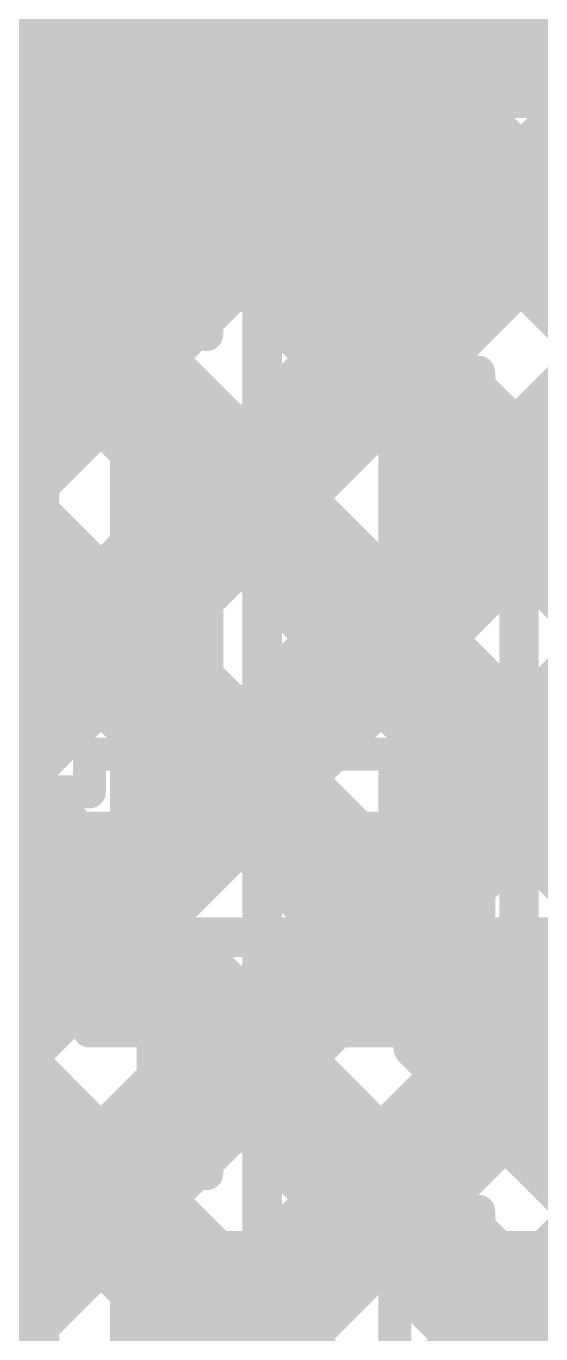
# Model space of a CAD drawing. Header units: millimetres. Extents: x 13 to 259, y -2 to 326.
# Drawn here: x 134.689 to 136.249, y 84.445 to 88.403 of the extents above; entities that cross this region are included whole.
import ezdxf

# ---------------------------------------------------------------- set-up
doc = ezdxf.new("R2010")
doc.units = ezdxf.units.MM
for name, color, linetype in [('ConnectLayer', 7, 'Continuous'), ('Mechanical14', 56, 'Continuous'), ('MidLayer2', 76, 'Continuous'), ('MidLayer3', 90, 'Continuous'), ('MidLayer4', 156, 'Continuous')]:
    doc.layers.add(name, color=color, linetype=linetype)

# ---------------------------------------------------------------- blocks, each defined once
blk = doc.blocks.new('SAMTEC_ASP_127797_01_185')
at = {"layer": 'Mechanical14', "const_width": 0.1}
for points in [[(14.2748, 0.6604), (13.6652, 0.6604)], [(14.2748, 0.5194), (14.2748, 0.6604)], [(15.5448, 0.6604), (14.9352, 0.6604)], [(14.9352, 0.5194), (14.9352, 0.6604)], [(15.5448, 0.5194), (15.5448, 0.6604)], [(16.8148, 0.6604), (16.2052, 0.6604)], [(16.2052, 0.5194), (16.2052, 0.6604)], [(16.8148, 0.5194), (16.8148, 0.6604)], [(18.0848, 0.6604), (17.4752, 0.6604)], [(17.4752, 0.5194), (17.4752, 0.6604)], [(14.3891, 0.5194), (14.2748, 0.5194)], [(14.3891, 0.1638), (14.3891, 0.5194)], [(14.9352, 0.5194), (14.8209, 0.5194)], [(14.8209, 0.1638), (14.8209, 0.5194)], [(15.6591, 0.5194), (15.5448, 0.5194)], [(15.6591, 0.1638), (15.6591, 0.5194)], [(16.2052, 0.5194), (16.0909, 0.5194)], [(16.0909, 0.1638), (16.0909, 0.5194)], [(16.9291, 0.5194), (16.8148, 0.5194)], [(16.9291, 0.1638), (16.9291, 0.5194)], [(17.4752, 0.5194), (17.3609, 0.5194)], [(17.3609, 0.1638), (17.3609, 0.5194)], [(14.3891, 0.4064), (13.5509, 0.4064)], [(15.6591, 0.4064), (14.8209, 0.4064)], [(16.9291, 0.4064), (16.0909, 0.4064)], [(18.1991, 0.4064), (17.3609, 0.4064)], [(14.8209, 0.1638), (14.3891, 0.1638)], [(16.0909, 0.1638), (15.6591, 0.1638)], [(17.3609, 0.1638), (16.9291, 0.1638)], [(14.8209, -0.1638), (14.3891, -0.1638)], [(14.3891, -0.5194), (14.3891, -0.1638)], [(14.8193, -0.5194), (14.8193, -0.1638)], [(16.0909, -0.1638), (15.6591, -0.1638)], [(15.6591, -0.5194), (15.6591, -0.1638)], [(16.0909, -0.5194), (16.0909, -0.1638)], [(17.3609, -0.1638), (16.9291, -0.1638)], [(16.9291, -0.5194), (16.9291, -0.1638)], [(17.3593, -0.5194), (17.3593, -0.1638)], [(14.3891, -0.4064), (13.5509, -0.4064)], [(15.6591, -0.4064), (14.8209, -0.4064)], [(16.9291, -0.4064), (16.0909, -0.4064)], [(18.1991, -0.4064), (17.3609, -0.4064)], [(14.3891, -0.5194), (14.2748, -0.5194)], [(14.2748, -0.6604), (14.2748, -0.5194)], [(14.9352, -0.5194), (14.8209, -0.5194)], [(14.9352, -0.6604), (14.9352, -0.5194)], [(15.6591, -0.5194), (15.5448, -0.5194)], [(15.5448, -0.6604), (15.5448, -0.5194)], [(16.2052, -0.5194), (16.0909, -0.5194)], [(16.2052, -0.6604), (16.2052, -0.5194)], [(16.9291, -0.5194), (16.8148, -0.5194)], [(16.8148, -0.6604), (16.8148, -0.5194)], [(17.4752, -0.5194), (17.3609, -0.5194)], [(17.4752, -0.6604), (17.4752, -0.5194)], [(14.2748, -0.6604), (13.6652, -0.6604)], [(15.5448, -0.6604), (14.9352, -0.6604)], [(16.8148, -0.6604), (16.2052, -0.6604)], [(18.0848, -0.6604), (17.4752, -0.6604)]]:
    blk.add_lwpolyline(points, dxfattribs=at)
at = {"layer": 'Mechanical14', "const_width": 0.05}
for points in [[(14.2498, 0.6604, 1), (14.2998, 0.6604, 1)], [(14.2498, 0.6604, 1), (14.2998, 0.6604, 1)], [(14.9102, 0.6604, 1), (14.9602, 0.6604, 1)], [(14.9102, 0.6604, 1), (14.9602, 0.6604, 1)], [(15.5198, 0.6604, 1), (15.5698, 0.6604, 1)], [(15.5198, 0.6604, 1), (15.5698, 0.6604, 1)], [(16.1802, 0.6604, 1), (16.2302, 0.6604, 1)], [(16.1802, 0.6604, 1), (16.2302, 0.6604, 1)], [(16.7898, 0.6604, 1), (16.8398, 0.6604, 1)], [(16.7898, 0.6604, 1), (16.8398, 0.6604, 1)], [(17.4502, 0.6604, 1), (17.5002, 0.6604, 1)], [(17.4502, 0.6604, 1), (17.5002, 0.6604, 1)], [(14.2498, 0.5194, 1), (14.2998, 0.5194, 1)], [(14.2498, 0.5194, 1), (14.2998, 0.5194, 1)], [(14.3641, 0.5194, 1), (14.4141, 0.5194, 1)], [(14.3641, 0.5194, 1), (14.4141, 0.5194, 1)], [(14.7959, 0.5194, 1), (14.8459, 0.5194, 1)], [(14.7959, 0.5194, 1), (14.8459, 0.5194, 1)], [(14.9102, 0.5194, 1), (14.9602, 0.5194, 1)], [(14.9102, 0.5194, 1), (14.9602, 0.5194, 1)], [(15.5198, 0.5194, 1), (15.5698, 0.5194, 1)], [(15.5198, 0.5194, 1), (15.5698, 0.5194, 1)], [(15.6341, 0.5194, 1), (15.6841, 0.5194, 1)], [(15.6341, 0.5194, 1), (15.6841, 0.5194, 1)], [(16.0659, 0.5194, 1), (16.1159, 0.5194, 1)], [(16.0659, 0.5194, 1), (16.1159, 0.5194, 1)], [(16.1802, 0.5194, 1), (16.2302, 0.5194, 1)], [(16.1802, 0.5194, 1), (16.2302, 0.5194, 1)], [(16.7898, 0.5194, 1), (16.8398, 0.5194, 1)], [(16.7898, 0.5194, 1), (16.8398, 0.5194, 1)], [(16.9041, 0.5194, 1), (16.9541, 0.5194, 1)], [(16.9041, 0.5194, 1), (16.9541, 0.5194, 1)], [(17.3359, 0.5194, 1), (17.3859, 0.5194, 1)], [(17.3359, 0.5194, 1), (17.3859, 0.5194, 1)], [(17.4502, 0.5194, 1), (17.5002, 0.5194, 1)], [(17.4502, 0.5194, 1), (17.5002, 0.5194, 1)], [(14.3641, 0.4064, 1), (14.4141, 0.4064, 1)], [(14.7959, 0.4064, 1), (14.8459, 0.4064, 1)], [(15.6341, 0.4064, 1), (15.6841, 0.4064, 1)], [(16.0659, 0.4064, 1), (16.1159, 0.4064, 1)], [(16.9041, 0.4064, 1), (16.9541, 0.4064, 1)], [(17.3359, 0.4064, 1), (17.3859, 0.4064, 1)], [(14.3641, 0.1638, 1), (14.4141, 0.1638, 1)], [(14.3641, 0.1638, 1), (14.4141, 0.1638, 1)], [(14.7959, 0.1638, 1), (14.8459, 0.1638, 1)], [(14.7959, 0.1638, 1), (14.8459, 0.1638, 1)], [(15.6341, 0.1638, 1), (15.6841, 0.1638, 1)], [(15.6341, 0.1638, 1), (15.6841, 0.1638, 1)], [(16.0659, 0.1638, 1), (16.1159, 0.1638, 1)], [(16.0659, 0.1638, 1), (16.1159, 0.1638, 1)], [(16.9041, 0.1638, 1), (16.9541, 0.1638, 1)], [(16.9041, 0.1638, 1), (16.9541, 0.1638, 1)], [(17.3359, 0.1638, 1), (17.3859, 0.1638, 1)], [(17.3359, 0.1638, 1), (17.3859, 0.1638, 1)], [(14.3641, -0.1638, 1), (14.4141, -0.1638, 1)], [(14.3641, -0.1638, 1), (14.4141, -0.1638, 1)], [(14.7943, -0.1638, 1), (14.8443, -0.1638, 1)], [(14.7959, -0.1638, 1), (14.8459, -0.1638, 1)], [(15.6341, -0.1638, 1), (15.6841, -0.1638, 1)], [(15.6341, -0.1638, 1), (15.6841, -0.1638, 1)], [(16.0659, -0.1638, 1), (16.1159, -0.1638, 1)], [(16.0659, -0.1638, 1), (16.1159, -0.1638, 1)], [(16.9041, -0.1638, 1), (16.9541, -0.1638, 1)], [(16.9041, -0.1638, 1), (16.9541, -0.1638, 1)], [(17.3343, -0.1638, 1), (17.3843, -0.1638, 1)], [(17.3359, -0.1638, 1), (17.3859, -0.1638, 1)], [(14.3641, -0.4064, 1), (14.4141, -0.4064, 1)], [(14.7959, -0.4064, 1), (14.8459, -0.4064, 1)], [(15.6341, -0.4064, 1), (15.6841, -0.4064, 1)], [(16.0659, -0.4064, 1), (16.1159, -0.4064, 1)], [(16.9041, -0.4064, 1), (16.9541, -0.4064, 1)], [(17.3359, -0.4064, 1), (17.3859, -0.4064, 1)], [(14.2498, -0.5194, 1), (14.2998, -0.5194, 1)], [(14.2498, -0.5194, 1), (14.2998, -0.5194, 1)], [(14.3641, -0.5194, 1), (14.4141, -0.5194, 1)], [(14.3641, -0.5194, 1), (14.4141, -0.5194, 1)], [(14.7943, -0.5194, 1), (14.8443, -0.5194, 1)], [(14.7959, -0.5194, 1), (14.8459, -0.5194, 1)], [(14.9102, -0.5194, 1), (14.9602, -0.5194, 1)], [(14.9102, -0.5194, 1), (14.9602, -0.5194, 1)], [(15.5198, -0.5194, 1), (15.5698, -0.5194, 1)], [(15.5198, -0.5194, 1), (15.5698, -0.5194, 1)], [(15.6341, -0.5194, 1), (15.6841, -0.5194, 1)], [(15.6341, -0.5194, 1), (15.6841, -0.5194, 1)], [(16.0659, -0.5194, 1), (16.1159, -0.5194, 1)], [(16.0659, -0.5194, 1), (16.1159, -0.5194, 1)], [(16.1802, -0.5194, 1), (16.2302, -0.5194, 1)], [(16.1802, -0.5194, 1), (16.2302, -0.5194, 1)], [(16.7898, -0.5194, 1), (16.8398, -0.5194, 1)], [(16.7898, -0.5194, 1), (16.8398, -0.5194, 1)], [(16.9041, -0.5194, 1), (16.9541, -0.5194, 1)], [(16.9041, -0.5194, 1), (16.9541, -0.5194, 1)], [(17.3343, -0.5194, 1), (17.3843, -0.5194, 1)], [(17.3359, -0.5194, 1), (17.3859, -0.5194, 1)], [(17.4502, -0.5194, 1), (17.5002, -0.5194, 1)], [(17.4502, -0.5194, 1), (17.5002, -0.5194, 1)], [(14.2498, -0.6604, 1), (14.2998, -0.6604, 1)], [(14.2498, -0.6604, 1), (14.2998, -0.6604, 1)], [(14.9102, -0.6604, 1), (14.9602, -0.6604, 1)], [(14.9102, -0.6604, 1), (14.9602, -0.6604, 1)], [(15.5198, -0.6604, 1), (15.5698, -0.6604, 1)], [(15.5198, -0.6604, 1), (15.5698, -0.6604, 1)], [(16.1802, -0.6604, 1), (16.2302, -0.6604, 1)], [(16.1802, -0.6604, 1), (16.2302, -0.6604, 1)], [(16.7898, -0.6604, 1), (16.8398, -0.6604, 1)], [(16.7898, -0.6604, 1), (16.8398, -0.6604, 1)], [(17.4502, -0.6604, 1), (17.5002, -0.6604, 1)], [(17.4502, -0.6604, 1), (17.5002, -0.6604, 1)]]:
    blk.add_lwpolyline(points, format="xyb", close=True, dxfattribs=at)

msp = doc.modelspace()

# ---------------------------------------------------------------- linework, layer by layer
at = {"layer": 'ConnectLayer', "const_width": 0.4}
for points in [[(121.6384, 102.3726), (137.059, 86.952)], [(121.6384, 102.3726), (137.059, 86.952)], [(127.2969, 92.4714), (139.9857, 79.7827)], [(127.2969, 92.4714), (139.9857, 79.7827)], [(121.3698, 69.6096), (143.6009, 91.8407)], [(121.3698, 69.6096), (143.6009, 91.8407)], [(129.7822, 78.022), (143.6009, 91.8407)], [(132.2998, 91.7111), (137.059, 86.952)], [(133.8414, 91.0181), (136.8274, 88.0321)], [(133.8414, 91.0181), (136.8274, 88.0321)], [(133.8414, 91.0181), (136.8274, 88.0321)], [(132.3832, 85.7141), (136.7366, 90.0676)], [(132.3832, 85.7141), (136.7366, 90.0676)], [(132.3832, 85.7141), (136.7366, 90.0676)], [(133.9205, 85.5545), (138.1663, 89.8002)], [(133.9205, 85.5545), (138.1663, 89.8002)], [(133.9205, 85.5545), (138.1663, 89.8002)], [(133.1121, 85.5945), (137.1691, 89.6516)], [(133.1121, 85.5945), (137.1691, 89.6516)], [(133.1121, 85.5945), (137.1691, 89.6516)], [(130.1785, 89.5898), (139.9857, 79.7827)], [(134.0687, 89.0938), (136.7159, 86.4466)], [(134.0687, 89.0938), (136.7159, 86.4466)], [(134.0687, 89.0938), (136.7159, 86.4466)], [(133.8382, 88.4758), (141.3336, 80.9803)], [(133.8382, 88.4758), (141.3336, 80.9803)], [(133.8382, 88.4758), (140.985, 81.3289)], [(132.3832, 85.7141), (134.529, 87.86)], [(133.1121, 85.5945), (135.3776, 87.86)], [(133.9205, 85.5545), (136.2261, 87.86)], [(134.0587, 87.86), (136.7414, 87.86)], [(134.4539, 87.86), (138.4882, 83.8257)], [(135.3024, 87.86), (136.7159, 86.4466)], [(135.5859, 83.8257), (139.6202, 87.86)], [(136.151, 87.86), (137.059, 86.952)], [(132.1185, 87.6499), (135.9426, 83.8257)], [(133.6575, 84.4429), (136.7379, 87.5233)], [(133.6575, 84.4429), (136.7379, 87.5233)], [(133.6575, 84.4429), (136.7379, 87.5233)], [(133.6575, 84.4429), (136.7379, 87.5233)], [(134.0295, 87.4359), (140.6291, 80.8363)], [(134.0295, 87.4359), (140.6291, 80.8363)], [(134.0295, 87.4359), (140.6291, 80.8363)], [(134.0295, 87.4359), (137.6397, 83.8257)], [(133.5206, 87.0963), (144.7916, 75.8253)], [(133.5206, 87.0963), (144.7916, 75.8253)], [(133.5206, 87.0963), (140.9891, 79.6278)], [(133.5206, 87.0963), (136.7912, 83.8257)], [(134.0702, 84.0071), (136.8337, 86.7705)], [(134.0702, 84.0071), (136.8337, 86.7705)], [(134.0702, 84.0071), (136.8337, 86.7705)], [(134.0702, 84.0071), (136.8337, 86.7705)], [(132.6533, 81.7416), (136.8992, 85.9875)], [(132.6533, 81.7416), (136.8992, 85.9875)], [(132.6533, 81.7416), (136.8992, 85.9875)], [(134.7374, 83.8257), (136.8992, 85.9875)], [(134.0277, 84.8921), (139.5821, 79.3377)], [(134.0277, 84.8921), (139.5821, 79.3377)], [(134.0277, 84.8921), (139.5821, 79.3377)], [(134.0277, 84.8921), (135.0941, 83.8257)]]:
    msp.add_lwpolyline(points, dxfattribs=at)
at = {"layer": 'ConnectLayer', "const_width": 0.2}
for points in [[(134.429, 87.86, 1), (134.629, 87.86, 1)], [(135.2024, 87.86, 1), (135.4024, 87.86, 1)], [(135.2776, 87.86, 1), (135.4776, 87.86, 1)], [(136.051, 87.86, 1), (136.251, 87.86, 1)], [(136.1261, 87.86, 1), (136.3261, 87.86, 1)]]:
    msp.add_lwpolyline(points, format="xyb", close=True, dxfattribs=at)
at = {"layer": 'MidLayer2', "const_width": 0.12}
for points in [[(132.0887, 88.1857), (139.0973, 88.1857)], [(131.4592, 85.9657), (139.6408, 85.9657)], [(131.3267, 85.6457), (139.7733, 85.6457)], [(130.156, 84.6957), (140.8708, 84.6957)]]:
    msp.add_lwpolyline(points, dxfattribs=at)
at = {"layer": 'MidLayer3', "const_width": 0.3}
msp.add_lwpolyline([(132.1257, 88.35), (141.6369, 88.35)], dxfattribs=at)
at = {"layer": 'MidLayer4', "const_width": 0.12}
for points in [[(135.0841, 87.8237), (137.0554, 89.795)], [(135.4041, 87.6912), (137.188, 89.475)], [(135.8626, 87.3322), (137.0361, 88.5057)], [(136.1826, 87.1996), (137.1687, 88.1857)], [(135.0841, 84.2884), (135.0841, 87.8237)], [(135.4041, 84.1559), (135.4041, 87.6912)], [(135.8626, 85.3099), (135.8626, 87.3322)], [(136.1826, 85.4425), (136.1826, 87.1996)], [(136.1826, 85.4425), (136.9794, 84.6457)], [(135.8626, 85.3099), (136.8468, 84.3257)]]:
    msp.add_lwpolyline(points, dxfattribs=at)
at = {"layer": 'MidLayer4', "const_width": 0.06}
for points in [[(135.0541, 87.8237, 1), (135.1141, 87.8237, 1)], [(135.0541, 87.8237, 1), (135.1141, 87.8237, 1)], [(135.3741, 87.6912, 1), (135.4341, 87.6912, 1)], [(135.3741, 87.6912, 1), (135.4341, 87.6912, 1)], [(135.8326, 87.3322, 1), (135.8926, 87.3322, 1)], [(135.8326, 87.3322, 1), (135.8926, 87.3322, 1)], [(136.1526, 87.1996, 1), (136.2126, 87.1996, 1)], [(136.1526, 87.1996, 1), (136.2126, 87.1996, 1)], [(136.1526, 85.4425, 1), (136.2126, 85.4425, 1)], [(136.1526, 85.4425, 1), (136.2126, 85.4425, 1)], [(135.8326, 85.3099, 1), (135.8926, 85.3099, 1)], [(135.8326, 85.3099, 1), (135.8926, 85.3099, 1)]]:
    msp.add_lwpolyline(points, format="xyb", close=True, dxfattribs=at)

# ---------------------------------------------------------------- block references
at = {"rotation": 270}
msp.add_blockref('SAMTEC_ASP_127797_01_185', (135.4, 102.2907), dxfattribs=at)

doc.saveas('drawing.dxf')
